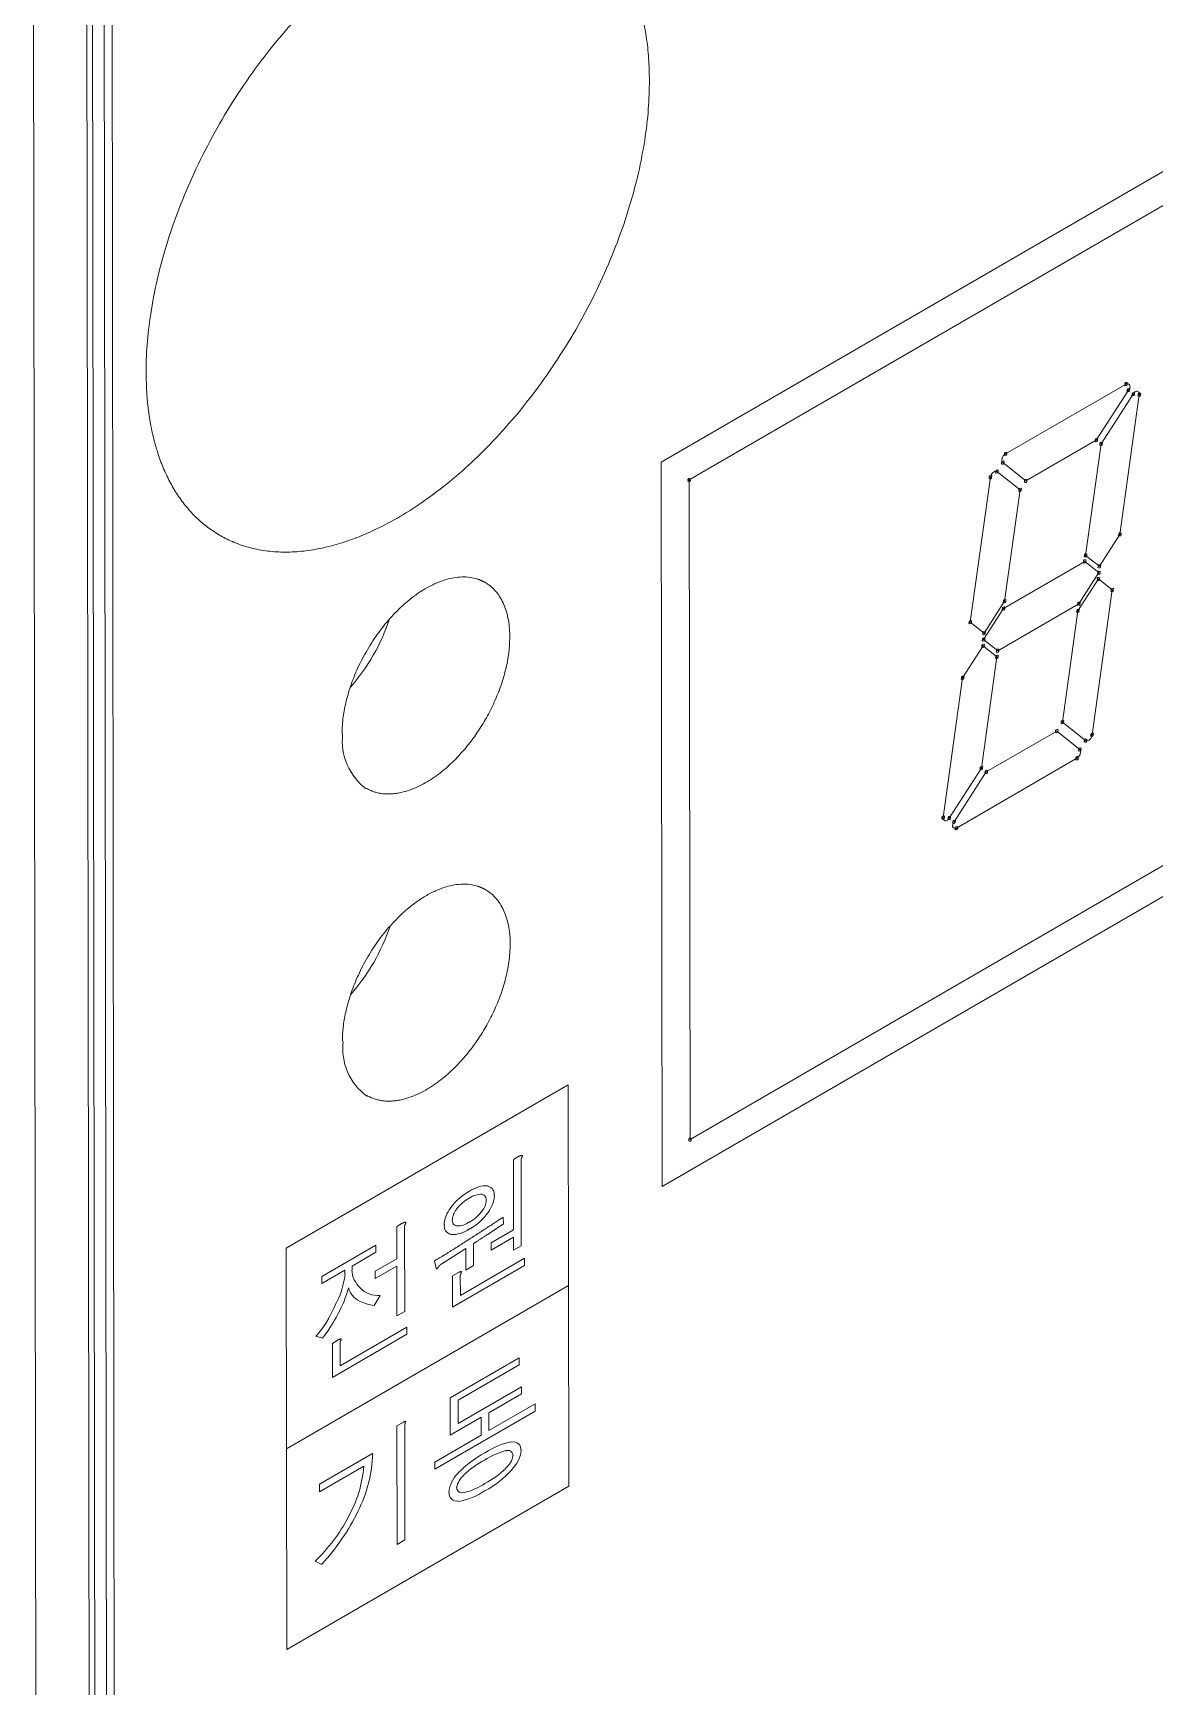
# Model space of a CAD drawing. Header units: millimetres. Extents: x 8533 to 164433, y 5768 to 115327.
# Drawn here: x 71890.7 to 72138.6, y 110105.6 to 110470.8 of the extents above; entities that cross this region are included whole.
import ezdxf

# ---------------------------------------------------------------- set-up
doc = ezdxf.new("R2010")
doc.units = ezdxf.units.MM
doc.header["$LTSCALE"] = 250
doc.layers.add('Smoke', color=5, linetype='Continuous')

msp = doc.modelspace()

# ---------------------------------------------------------------- linework, layer by layer
at = {"layer": 'Smoke', "color": 7, "linetype": 'Continuous', "lineweight": 20}
for p, q in [((71908.03, 110582.93, -0.36), (71908.87, 109955.98, -0.36)), ((71907.2, 109941.54, -0.36), (71906.34, 110575, -0.36)), ((71890.73, 110571.5, -0.36), (71891.6, 109925.54, -0.36)), ((71902.48, 110571.16, -0.36), (71903.35, 109925.2, -0.36)), ((71904.57, 109933.77, -0.36), (71903.71, 110571.87, -0.36)), ((72321.17, 110544.93, -0.36), (72029.51, 110376.02, -0.36)), ((72035.7, 110372.1, -0.36), (72315, 110533.86, -0.36)), ((72105.6, 110377.88, -0.36), (72132.22, 110393.29, -0.36)), ((72125.65, 110380.89, -0.36), (72132.75, 110391.92, -0.36)), ((72126.71, 110380.05, -0.36), (72133.82, 110391.07, -0.36)), ((72130.87, 110360.09, -0.36), (72135.16, 110390.95, -0.36)), ((72035.9, 110226.43, -0.36), (72315.19, 110388.19, -0.36)), ((72321.38, 110384.98, -0.36), (72029.73, 110216.07, -0.36)), ((72110.08, 110371.88, -0.36), (72125.65, 110380.89, -0.36)), ((72123.29, 110355.46, -0.36), (72126.71, 110380.05, -0.36)), ((72029.51, 110376.02, -0.36), (72029.73, 110216.07, -0.36)), ((72097.82, 110340.71, -0.36), (72102.26, 110372.7, -0.36)), ((72103.71, 110373.99, -0.36), (72108.81, 110369.92, -0.36)), ((72104.97, 110375.94, -0.36), (72110.08, 110371.88, -0.36)), ((72035.9, 110226.43, -0.36), (72035.7, 110372.1, -0.36)), ((72105.4, 110345.33, -0.36), (72108.81, 110369.92, -0.36)), ((72126.33, 110353.04, -0.36), (72130.87, 110360.09, -0.36)), ((72123.29, 110355.46, -0.36), (72126.33, 110353.04, -0.36)), ((72105.18, 110343.74, -0.36), (72123.11, 110354.13, -0.36)), ((72121.81, 110344.78, -0.36), (72126.23, 110351.64, -0.36)), ((72123.11, 110354.13, -0.36), (72126.23, 110351.64, -0.36)), ((72121.59, 110343.19, -0.36), (72126.13, 110350.24, -0.36)), ((72124.72, 110315.82, -0.36), (72129.17, 110347.82, -0.36)), ((72126.13, 110350.24, -0.36), (72129.17, 110347.82, -0.36)), ((72100.76, 110336.89, -0.36), (72105.18, 110343.74, -0.36)), ((72100.86, 110338.29, -0.36), (72105.4, 110345.33, -0.36)), ((72103.88, 110334.4, -0.36), (72121.81, 110344.78, -0.36)), ((72097.82, 110340.71, -0.36), (72100.86, 110338.29, -0.36)), ((72118.17, 110318.61, -0.36), (72121.59, 110343.19, -0.36)), ((72100.76, 110336.89, -0.36), (72103.88, 110334.4, -0.36)), ((72096.11, 110328.44, -0.36), (72100.66, 110335.48, -0.36)), ((72100.28, 110308.48, -0.36), (72103.69, 110333.06, -0.36)), ((72100.66, 110335.48, -0.36), (72103.69, 110333.06, -0.36)), ((72091.82, 110297.57, -0.36), (72096.11, 110328.44, -0.36)), ((72118.17, 110318.61, -0.36), (72123.28, 110314.54, -0.36)), ((72101.34, 110307.63, -0.36), (72116.91, 110316.65, -0.36)), ((72116.91, 110316.65, -0.36), (72122.01, 110312.58, -0.36)), ((72094.77, 110295.23, -0.36), (72121.38, 110310.65, -0.36)), ((72093.17, 110297.46, -0.36), (72100.28, 110308.48, -0.36)), ((72094.23, 110296.61, -0.36), (72101.34, 110307.63, -0.36)), ((71946.65, 110202.45, -0.36), (72008.99, 110238.55, -0.36)), ((72008.99, 110238.55, -0.36), (72009.05, 110194.25, -0.36)), ((71998.06, 110222.76, -0.36), (71996.85, 110222.06, -0.36)), ((71996.85, 110222.06, -0.36), (71996.88, 110206.51, -0.36)), ((71998.59, 110203, -0.36), (71998.56, 110221.86, -0.36)), ((71994.7, 110207.81, -0.36), (71994.6, 110209.32, -0.36)), ((71972.31, 110207.96, -0.36), (71971.1, 110207.26, -0.36)), ((71971.1, 110207.26, -0.36), (71971.11, 110200.14, -0.36)), ((71972.84, 110188.52, -0.36), (71972.81, 110207.12, -0.36)), ((71996.88, 110206.51, -0.36), (71991.94, 110203.65, -0.36)), ((71991.95, 110202.03, -0.36), (71996.88, 110204.88, -0.36)), ((71996.88, 110204.88, -0.36), (71996.88, 110202.01, -0.36)), ((71946.71, 110158.14, -0.36), (71946.65, 110202.45, -0.36)), ((71954.53, 110196.21, -0.36), (71966.45, 110203.11, -0.36)), ((71961.2, 110198.52, -0.36), (71966.45, 110201.57, -0.36)), ((71966.45, 110201.57, -0.36), (71966.45, 110203.11, -0.36)), ((71981.03, 110199.02, -0.36), (71986.36, 110202.4, -0.36)), ((71986.36, 110202.4, -0.36), (71986.36, 110197.63, -0.36)), ((71988.05, 110198.61, -0.36), (71988.04, 110203.46, -0.36)), ((71991.94, 110203.65, -0.36), (71991.95, 110202.03, -0.36)), ((71996.88, 110202.01, -0.36), (71998.59, 110203, -0.36)), ((71954.53, 110194.66, -0.36), (71959.61, 110197.61, -0.36)), ((71959.61, 110197.61, -0.36), (71959.61, 110196.68, -0.36)), ((71961.2, 110197.62, -0.36), (71961.2, 110198.52, -0.36)), ((71971.11, 110200.14, -0.36), (71966.33, 110197.37, -0.36)), ((71966.33, 110197.37, -0.36), (71966.34, 110195.75, -0.36)), ((71966.34, 110195.75, -0.36), (71971.11, 110198.52, -0.36)), ((71971.11, 110198.52, -0.36), (71971.13, 110187.53, -0.36)), ((71979.44, 110199.67, -0.36), (71979.74, 110198.28, -0.36)), ((71983.43, 110189.45, -0.36), (71999.35, 110198.67, -0.36)), ((71999.35, 110200.26, -0.36), (71985.14, 110192.03, -0.36)), ((71986.36, 110197.63, -0.36), (71988.05, 110198.61, -0.36)), ((71999.35, 110198.67, -0.36), (71999.35, 110200.26, -0.36)), ((72009.05, 110194.25, -0.36), (71946.71, 110158.14, -0.36)), ((71954.53, 110196.21, -0.36), (71954.53, 110194.66, -0.36)), ((71984.73, 110197.09, -0.36), (71983.42, 110196.34, -0.36)), ((71983.42, 110196.34, -0.36), (71983.43, 110189.45, -0.36)), ((71985.14, 110192.03, -0.36), (71985.13, 110196.4, -0.36)), ((72009.05, 110194.25, -0.36), (72009.11, 110149.94, -0.36)), ((71966.09, 110189.79, -0.36), (71967.42, 110192.01, -0.36)), ((71971.13, 110187.53, -0.36), (71972.84, 110188.52, -0.36)), ((71953.19, 110183.01, -0.36), (71954.65, 110182.58, -0.36)), ((71956.87, 110173.92, -0.36), (71973.32, 110183.45, -0.36)), ((71973.32, 110185.01, -0.36), (71958.56, 110176.47, -0.36)), ((71973.32, 110183.45, -0.36), (71973.32, 110185.01, -0.36)), ((71958.17, 110182.2, -0.36), (71956.86, 110181.45, -0.36)), ((71956.86, 110181.45, -0.36), (71956.87, 110173.92, -0.36)), ((71958.56, 110176.47, -0.36), (71958.55, 110181.49, -0.36)), ((71998.12, 110178.22, -0.36), (71982.91, 110169.41, -0.36)), ((71984.62, 110168.92, -0.36), (71998.12, 110176.74, -0.36)), ((71998.12, 110176.74, -0.36), (71998.12, 110178.22, -0.36)), ((71998.66, 110171.85, -0.36), (71984.62, 110163.72, -0.36)), ((71998.66, 110170.3, -0.36), (71998.66, 110171.85, -0.36)), ((71982.91, 110169.41, -0.36), (71982.92, 110161.19, -0.36)), ((71984.62, 110163.72, -0.36), (71984.62, 110168.92, -0.36)), ((71991.44, 110166.12, -0.36), (71998.66, 110170.3, -0.36)), ((72001.66, 110168.08, -0.36), (71991.45, 110162.17, -0.36)), ((72001.66, 110166.49, -0.36), (72001.66, 110168.08, -0.36)), ((71979.5, 110153.65, -0.36), (72001.66, 110166.49, -0.36)), ((71982.92, 110161.19, -0.36), (71989.71, 110165.12, -0.36)), ((71989.71, 110165.12, -0.36), (71989.71, 110161.17, -0.36)), ((71991.45, 110162.17, -0.36), (71991.44, 110166.12, -0.36)), ((71971.14, 110163.23, -0.36), (71972.47, 110164, -0.36)), ((71971.14, 110163.23, -0.36), (71971.17, 110137.05, -0.36)), ((71972.88, 110138.04, -0.36), (71972.85, 110163.29, -0.36)), ((71979.5, 110155.25, -0.36), (71989.71, 110161.17, -0.36)), ((71946.77, 110113.84, -0.36), (71946.71, 110158.14, -0.36)), ((71954.04, 110150.33, -0.36), (71965.75, 110157.12, -0.36)), ((71954.04, 110148.65, -0.36), (71963.79, 110154.3, -0.36)), ((71979.5, 110155.25, -0.36), (71979.5, 110153.65, -0.36)), ((72009.11, 110149.94, -0.36), (71946.77, 110113.84, -0.36)), ((71954.04, 110150.33, -0.36), (71954.04, 110148.65, -0.36)), ((71971.17, 110137.05, -0.36), (71972.88, 110138.04, -0.36)), ((71953.05, 110133.36, -0.36), (71954.54, 110132.65, -0.36))]:
    msp.add_line(p, q, dxfattribs=at)
for centre, radius, start, end in [((72132.13, 110393.29, -0.36), 0.367, 218.6964, 24.4019), ((72132.13, 110393.29, -0.36), 0.367, 218.6964, 24.4019), ((72132.31, 110393.29, -0.36), 0.367, 38.6964, 204.4019), ((72132.31, 110393.29, -0.36), 0.367, 38.6964, 204.4019), ((72132.4, 110392.7, -0.36), 0.71, 294.1485, 106.9945), ((72132.67, 110391.92, -0.36), 0.367, 218.6964, 24.4019), ((72132.67, 110391.92, -0.36), 0.367, 218.6964, 24.4019), ((72132.84, 110391.92, -0.36), 0.367, 38.6964, 204.4019), ((72132.84, 110391.92, -0.36), 0.367, 38.6964, 204.4019), ((72133.73, 110391.07, -0.36), 0.367, 218.6964, 24.4019), ((72133.9, 110391.07, -0.36), 0.367, 38.6964, 204.4019), ((72134.58, 110391.09, -0.36), 0.627, 346.8873, 181.2577), ((72135.07, 110390.95, -0.36), 0.367, 218.6964, 24.4019), ((72135.25, 110390.95, -0.36), 0.367, 38.6964, 204.4019), ((72125.56, 110380.89, -0.36), 0.367, 218.6964, 24.4019), ((72125.73, 110380.89, -0.36), 0.367, 38.6964, 204.4019), ((72126.62, 110380.05, -0.36), 0.367, 218.6964, 24.4019), ((72126.79, 110380.05, -0.36), 0.367, 38.6964, 204.4019), ((72105.06, 110375.94, -0.36), 0.367, 38.6964, 204.4019), ((72106.32, 110376.51, -0.36), 1.52, 117.7015, 202.7216), ((72105.52, 110377.88, -0.36), 0.367, 218.6964, 24.4019), ((72105.52, 110377.88, -0.36), 0.367, 218.6964, 24.4019), ((72105.69, 110377.88, -0.36), 0.367, 38.6964, 204.4019), ((72105.69, 110377.88, -0.36), 0.367, 38.6964, 204.4019), ((72102.18, 110372.7, -0.36), 0.367, 218.6964, 24.4019), ((72102.18, 110372.7, -0.36), 0.367, 218.6964, 24.4019), ((72102.35, 110372.7, -0.36), 0.367, 38.6964, 204.4019), ((72102.35, 110372.7, -0.36), 0.367, 38.6964, 204.4019), ((72103.65, 110372.73, -0.36), 1.33, 87.2312, 181.2329), ((72103.62, 110373.99, -0.36), 0.367, 218.6964, 24.4019), ((72103.62, 110373.99, -0.36), 0.367, 218.6964, 24.4019), ((72103.79, 110373.99, -0.36), 0.367, 38.6964, 204.4019), ((72103.79, 110373.99, -0.36), 0.367, 38.6964, 204.4019), ((72104.89, 110375.94, -0.36), 0.367, 218.6964, 24.4019), ((72035.61, 110372.1, -0.36), 0.367, 218.6964, 24.4019), ((72035.79, 110372.1, -0.36), 0.367, 38.6964, 204.4019), ((72108.73, 110369.92, -0.36), 0.367, 218.6964, 24.4019), ((72108.9, 110369.92, -0.36), 0.367, 38.6964, 204.4019), ((72109.99, 110371.88, -0.36), 0.367, 218.6964, 24.4019), ((72110.16, 110371.88, -0.36), 0.367, 38.6964, 204.4019), ((72130.79, 110360.09, -0.36), 0.367, 218.6964, 24.4019), ((72130.96, 110360.09, -0.36), 0.367, 38.6964, 204.4019), ((72123.02, 110354.13, -0.36), 0.367, 218.6964, 24.4019), ((72123.19, 110354.13, -0.36), 0.367, 38.6964, 204.4019), ((72123.21, 110355.46, -0.36), 0.367, 218.6964, 24.4019), ((72123.38, 110355.46, -0.36), 0.367, 38.6964, 204.4019), ((72126.22, 110350.24, -0.36), 0.367, 38.6964, 204.4019), ((72126.14, 110351.64, -0.36), 0.367, 218.6964, 24.4019), ((72126.32, 110351.64, -0.36), 0.367, 38.6964, 204.4019), ((72126.24, 110353.04, -0.36), 0.367, 218.6964, 24.4019), ((72126.42, 110353.04, -0.36), 0.367, 38.6964, 204.4019), ((72126.04, 110350.24, -0.36), 0.367, 218.6964, 24.4019), ((72129.08, 110347.82, -0.36), 0.367, 218.6964, 24.4019), ((72129.25, 110347.82, -0.36), 0.367, 38.6964, 204.4019), ((72105.09, 110343.74, -0.36), 0.367, 218.6964, 24.4019), ((72105.26, 110343.74, -0.36), 0.367, 38.6964, 204.4019), ((72105.31, 110345.33, -0.36), 0.367, 218.6964, 24.4019), ((72105.48, 110345.33, -0.36), 0.367, 38.6964, 204.4019), ((72121.5, 110343.19, -0.36), 0.367, 218.6964, 24.4019), ((72121.67, 110343.19, -0.36), 0.367, 38.6964, 204.4019), ((72121.72, 110344.78, -0.36), 0.367, 218.6964, 24.4019), ((72121.89, 110344.78, -0.36), 0.367, 38.6964, 204.4019), ((71927.14, 110355.73, -0.36), 44.72, 318.7994, 341.3556), ((72097.73, 110340.71, -0.36), 0.367, 218.6964, 24.4019), ((72097.9, 110340.71, -0.36), 0.367, 38.6964, 204.4019), ((72100.67, 110336.89, -0.36), 0.367, 218.6964, 24.4019), ((72100.84, 110336.89, -0.36), 0.367, 38.6964, 204.4019), ((72100.77, 110338.29, -0.36), 0.367, 218.6964, 24.4019), ((72100.94, 110338.29, -0.36), 0.367, 38.6964, 204.4019), ((72100.57, 110335.48, -0.36), 0.367, 218.6964, 24.4019), ((72100.74, 110335.48, -0.36), 0.367, 38.6964, 204.4019), ((72103.61, 110333.06, -0.36), 0.367, 218.6964, 24.4019), ((72103.78, 110333.06, -0.36), 0.367, 38.6964, 204.4019), ((72103.79, 110334.4, -0.36), 0.367, 218.6964, 24.4019), ((72103.96, 110334.4, -0.36), 0.367, 38.6964, 204.4019), ((72096.2, 110328.44, -0.36), 0.367, 38.6964, 204.4019), ((72096.03, 110328.44, -0.36), 0.367, 218.6964, 24.4019), ((72118.09, 110318.61, -0.36), 0.367, 218.6964, 24.4019), ((72118.26, 110318.61, -0.36), 0.367, 38.6964, 204.4019), ((71972.29, 110314.48, -0.36), 13.24, 173.4899, 233.1721), ((72116.82, 110316.65, -0.36), 0.367, 218.6964, 24.4019), ((72116.99, 110316.65, -0.36), 0.367, 38.6964, 204.4019), ((72123.19, 110314.54, -0.36), 0.367, 218.6964, 24.4019), ((72123.19, 110314.54, -0.36), 0.367, 218.6964, 24.4019), ((72123.36, 110314.54, -0.36), 0.367, 38.6964, 204.4019), ((72123.36, 110314.54, -0.36), 0.367, 38.6964, 204.4019), ((72123.34, 110315.79, -0.36), 1.33, 267.2312, 1.2329), ((72124.64, 110315.82, -0.36), 0.367, 218.6964, 24.4019), ((72124.64, 110315.82, -0.36), 0.367, 218.6964, 24.4019), ((72124.81, 110315.82, -0.36), 0.367, 38.6964, 204.4019), ((72124.81, 110315.82, -0.36), 0.367, 38.6964, 204.4019), ((72121.3, 110310.65, -0.36), 0.367, 218.6964, 24.4019), ((72121.3, 110310.65, -0.36), 0.367, 218.6964, 24.4019), ((72121.47, 110310.65, -0.36), 0.367, 38.6964, 204.4019), ((72121.47, 110310.65, -0.36), 0.367, 38.6964, 204.4019), ((72120.66, 110312.02, -0.36), 1.52, 297.7015, 22.7216), ((72121.93, 110312.58, -0.36), 0.367, 218.6964, 24.4019), ((72122.1, 110312.58, -0.36), 0.367, 38.6964, 204.4019), ((72100.19, 110308.48, -0.36), 0.367, 218.6964, 24.4019), ((72100.36, 110308.48, -0.36), 0.367, 38.6964, 204.4019), ((72101.25, 110307.63, -0.36), 0.367, 218.6964, 24.4019), ((72101.42, 110307.63, -0.36), 0.367, 38.6964, 204.4019), ((72091.74, 110297.57, -0.36), 0.367, 218.6964, 24.4019), ((72091.74, 110297.57, -0.36), 0.367, 218.6964, 24.4019), ((72091.91, 110297.57, -0.36), 0.367, 38.6964, 204.4019), ((72091.91, 110297.57, -0.36), 0.367, 38.6964, 204.4019), ((72092.4, 110297.44, -0.36), 0.627, 166.8873, 1.2577), ((72093.08, 110297.46, -0.36), 0.367, 218.6964, 24.4019), ((72093.08, 110297.46, -0.36), 0.367, 218.6964, 24.4019), ((72093.25, 110297.46, -0.36), 0.367, 38.6964, 204.4019), ((72093.25, 110297.46, -0.36), 0.367, 38.6964, 204.4019), ((72094.15, 110296.61, -0.36), 0.367, 218.6964, 24.4019), ((72094.15, 110296.61, -0.36), 0.367, 218.6964, 24.4019), ((72094.58, 110295.82, -0.36), 0.71, 114.1485, 286.9945), ((72094.32, 110296.61, -0.36), 0.367, 38.6964, 204.4019), ((72094.32, 110296.61, -0.36), 0.367, 38.6964, 204.4019), ((72094.68, 110295.23, -0.36), 0.367, 218.6964, 24.4019), ((72094.85, 110295.23, -0.36), 0.367, 38.6964, 204.4019), ((71927.23, 110287.89, -0.36), 44.72, 318.7994, 341.3556), ((71972.38, 110246.64, -0.36), 13.24, 173.4899, 233.1721), ((72035.81, 110226.43, -0.36), 0.367, 218.6964, 24.4019), ((72035.98, 110226.43, -0.36), 0.367, 38.6964, 204.4019), ((71990.73, 110210.4, -0.36), 5.83, 84.6347, 127.5098), ((71990.79, 110214.37, -0.36), 1.85, 350.048, 74.8736), ((71993.34, 110203.88, -0.36), 12.79, 118.9559, 144.229), ((71991.64, 110205.49, -0.36), 9.23, 119.0843, 142.8844), ((71989.69, 110210.21, -0.36), 4.16, 86.5013, 127.2049), ((71986.84, 110213.34, -0.36), 4.05, 319.5814, 355.7413), ((71989.75, 110213.24, -0.36), 1.11, 350.0717, 80.155), ((71986.09, 110214.49, -0.36), 6.6, 321.4916, 356.1075), ((71988.05, 110207.23, -0.36), 6.52, 140.9587, 176.4882), ((71987.41, 110208.41, -0.36), 4.08, 139.7819, 176.1164), ((71984.46, 110208.51, -0.36), 1.1, 170.7038, 261.0179), ((71984.55, 110211.68, -0.36), 4.29, 266.4169, 306.9173), ((71982.99, 110215.73, -0.36), 8.59, 298.9964, 324.1336), ((71981.01, 110217.72, -0.36), 12.64, 299.0885, 324.3896), ((71983.42, 110207.34, -0.36), 1.84, 171.2782, 256.1951), ((71983.49, 110211.43, -0.36), 5.94, 265.0041, 307.6124), ((71966.61, 110197.75, -0.36), 5.42, 181.327, 227.97), ((71941.32, 110198.84, -0.36), 18.47, 330.2451, 353.2573), ((71933.22, 110201.5, -0.36), 28.32, 331.6099, 343.9743), ((71964.68, 110194.78, -0.36), 4.4, 194.3791, 244.3627), ((71966.96, 110197.47, -0.36), 5.47, 223.2559, 274.8291), ((71967.7, 110201.21, -0.36), 11.53, 244.6494, 261.9822), ((71934.54, 110199.31, -0.36), 24.8, 318.8481, 337.0825), ((71928.73, 110202.91, -0.36), 32.95, 321.8873, 333.1651), ((71936, 110158.03, -0.36), 29.8, 332.9016, 358.2434), ((72002.31, 110135.5, -0.36), 24.76, 118.335, 135.5801), ((71999.44, 110141.98, -0.36), 16.36, 105.2309, 123.1763), ((71999.38, 110144.42, -0.36), 15.58, 100.7719, 124.4238), ((71995.69, 110156.74, -0.36), 1.06, 358.4107, 118.4077), ((71991.83, 110158.47, -0.36), 6.76, 313.4967, 354.3383), ((71996.9, 110158.07, -0.36), 1.61, 350.5725, 104.7364), ((71936.14, 110156.67, -0.36), 27.78, 330.6225, 355.0987), ((72001.2, 110135.99, -0.36), 22.43, 118.5677, 132.8981), ((71980.3, 110169.37, -0.36), 21.5, 298.5454, 313.7444), ((71979.6, 110169.17, -0.36), 23.06, 298.4206, 317.2459), ((71992.32, 110157.41, -0.36), 4.51, 308.5428, 351.054), ((71989.11, 110147.97, -0.36), 6.55, 132.7386, 174.4866), ((71988.87, 110148.8, -0.36), 4.61, 128.9764, 170.5474), ((71982.5, 110162.69, -0.36), 14.61, 283.6823, 303.4729), ((71984.33, 110148.3, -0.36), 1.69, 170.0958, 281.4488), ((71985.42, 110149.54, -0.36), 1.08, 179.7287, 297.3283), ((71982.51, 110160.42, -0.36), 14.03, 278.9075, 304.9696), ((71927.32, 110160.41, -0.36), 37.33, 313.5644, 332.2535), ((71918.28, 110166.01, -0.36), 49.26, 317.3848, 334.0277)]:
    msp.add_arc(centre, radius, start, end, dxfattribs=at)
for points, weights, knots in [([(71918.12, 110378.59, -0.36), (71915.71, 110386.33, -0.36), (71915.7, 110395.86, -0.36), (71915.61, 110460.12, -0.36), (71971.22, 110492.33, -0.36), (71979.47, 110497.11, -0.36), (71987.37, 110498.92, -0.36)], [0.90710875638, 0.942114114026, 1, 0.707106781187, 1, 0.942114114005, 0.907108756354], [0.4505913, 0.4505913, 0.4505913, 0.5, 0.5, 0.75, 0.75, 0.7994087, 0.7994087, 0.7994087]), ([(72026.92, 110460.28, -0.36), (72027.01, 110396.01, -0.36), (71971.4, 110363.8, -0.36), (71930.15, 110339.91, -0.36), (71918.12, 110378.59, -0.36)], [1, 0.707106781187, 1, 0.76499266716, 0.90710875638], [0, 0, 0, 0.25, 0.25, 0.4505913, 0.4505913, 0.4505913]), ([(71990.61, 110349.47, -0.36), (71988.88, 110350.47, -0.36), (71986.77, 110350.65, -0.36), (71958.94, 110353.1, -0.36), (71958.99, 110315.99, -0.36)], [0.878679656418, 0.929359733788, 1, 0.5, 1], [0.6195732, 0.6195732, 0.6195732, 0.6666667, 0.6666667, 1, 1, 1]), ([(71964.44, 110303.99, -0.36), (71974.51, 110298.19, -0.36), (71986.82, 110313.55, -0.36), (72007.72, 110339.62, -0.36), (71990.61, 110349.47, -0.36)], [0.762999285097, 0.692992796295, 1, 0.570640266212, 0.878679656418], [0.1286619, 0.1286619, 0.1286619, 0.3333333, 0.3333333, 0.6195732, 0.6195732, 0.6195732]), ([(71990.7, 110281.63, -0.36), (71988.97, 110282.63, -0.36), (71986.86, 110282.81, -0.36), (71959.03, 110285.26, -0.36), (71959.08, 110248.16, -0.36)], [0.878679656418, 0.929359733788, 1, 0.5, 1], [0.6195732, 0.6195732, 0.6195732, 0.6666667, 0.6666667, 1, 1, 1]), ([(71964.53, 110236.16, -0.36), (71974.6, 110230.36, -0.36), (71986.91, 110245.71, -0.36), (72007.81, 110271.79, -0.36), (71990.7, 110281.63, -0.36)], [0.762999285097, 0.692992796295, 1, 0.570640266212, 0.878679656418], [0.1286619, 0.1286619, 0.1286619, 0.3333333, 0.3333333, 0.6195732, 0.6195732, 0.6195732])]:
    msp.add_rational_spline(points, weights, degree=2, knots=knots, dxfattribs=at)
msp.add_rational_spline([(71987.37, 110498.92, -0.36), (72026.86, 110507.94, -0.36), (72026.92, 110460.28, -0.36)], [0.907108756354, 0.764992667181, 1], degree=2, dxfattribs=at)
for points in [[(71998.86, 110222.96, -0.36), (71998.74, 110223.01, -0.36), (71998.06, 110222.76, -0.36)], [(71998.79, 110222.6, -0.36), (71998.94, 110222.92, -0.36), (71998.86, 110222.96, -0.36)], [(71998.56, 110221.86, -0.36), (71998.56, 110222.06, -0.36), (71998.64, 110222.28, -0.36)], [(71998.64, 110222.28, -0.36), (71998.66, 110222.38, -0.36), (71998.79, 110222.6, -0.36)], [(71973.09, 110208.21, -0.36), (71972.96, 110208.25, -0.36), (71972.31, 110207.96, -0.36)], [(71973.01, 110207.81, -0.36), (71973.16, 110208.13, -0.36), (71973.09, 110208.21, -0.36)], [(71994.6, 110209.32, -0.36), (71991.16, 110207.01, -0.36), (71986.41, 110204, -0.36)], [(71972.81, 110207.12, -0.36), (71972.81, 110207.29, -0.36), (71972.86, 110207.49, -0.36)], [(71972.86, 110207.49, -0.36), (71972.91, 110207.61, -0.36), (71973.01, 110207.81, -0.36)], [(71988.04, 110203.46, -0.36), (71989.15, 110204.19, -0.36), (71991.19, 110205.51, -0.36)], [(71991.19, 110205.51, -0.36), (71992.92, 110206.64, -0.36), (71994.7, 110207.81, -0.36)], [(71986.41, 110204, -0.36), (71982.01, 110201.16, -0.36), (71979.44, 110199.67, -0.36)], [(71979.74, 110198.28, -0.36), (71979.82, 110197.91, -0.36), (71979.89, 110197.9, -0.36)], [(71979.89, 110197.9, -0.36), (71979.95, 110197.87, -0.36), (71980.17, 110198.15, -0.36)], [(71980.17, 110198.15, -0.36), (71980.32, 110198.35, -0.36), (71980.45, 110198.54, -0.36)], [(71980.45, 110198.54, -0.36), (71980.7, 110198.8, -0.36), (71981.03, 110199.02, -0.36)], [(71985.36, 110197.28, -0.36), (71985.23, 110197.35, -0.36), (71984.73, 110197.09, -0.36)], [(71985.31, 110196.93, -0.36), (71985.38, 110197.21, -0.36), (71985.36, 110197.28, -0.36)], [(71985.13, 110196.4, -0.36), (71985.13, 110196.54, -0.36), (71985.18, 110196.69, -0.36)], [(71985.18, 110196.69, -0.36), (71985.21, 110196.76, -0.36), (71985.31, 110196.93, -0.36)], [(71958.78, 110182.41, -0.36), (71958.7, 110182.45, -0.36), (71958.17, 110182.2, -0.36)], [(71958.55, 110181.49, -0.36), (71958.55, 110181.64, -0.36), (71958.6, 110181.78, -0.36)], [(71958.6, 110181.78, -0.36), (71958.63, 110181.89, -0.36), (71958.73, 110182.06, -0.36)], [(71958.73, 110182.06, -0.36), (71958.85, 110182.37, -0.36), (71958.78, 110182.41, -0.36)], [(71973.05, 110164.22, -0.36), (71972.97, 110164.3, -0.36), (71972.47, 110164, -0.36)], [(71972.85, 110163.29, -0.36), (71972.84, 110163.41, -0.36), (71972.87, 110163.54, -0.36)], [(71972.87, 110163.54, -0.36), (71972.89, 110163.64, -0.36), (71972.97, 110163.86, -0.36)], [(71972.97, 110163.86, -0.36), (71973.1, 110164.16, -0.36), (71973.05, 110164.22, -0.36)]]:
    msp.add_open_spline(points, degree=2, dxfattribs=at)

doc.saveas('drawing.dxf')
